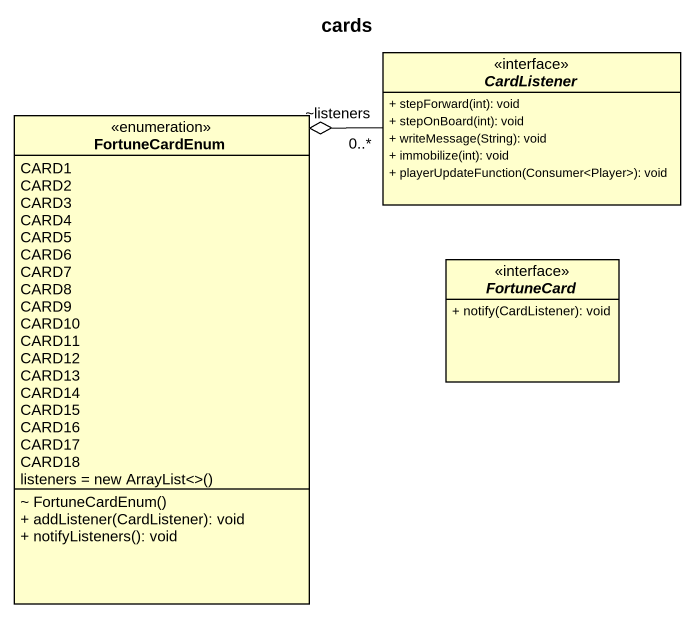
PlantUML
@startuml
title cards
hide circle
hide empty members
skinparam classAttributeIconSize 0
interface CardListener {
  + stepForward(int): void
  + stepOnBoard(int): void
  + writeMessage(String): void
  + immobilize(int): void
  + playerUpdateFunction(Consumer<Player>): void
}
enum FortuneCardEnum {
  CARD1
  CARD2
  CARD3
  CARD4
  CARD5
  CARD6
  CARD7
  CARD8
  CARD9
  CARD10
  CARD11
  CARD12
  CARD13
  CARD14
  CARD15
  CARD16
  CARD17
  CARD18
  {field} listeners = new ArrayList<>()
  ~ FortuneCardEnum()
  + addListener(CardListener): void
  + notifyListeners(): void
}
interface FortuneCard {
  + notify(CardListener): void
}
FortuneCardEnum o-up- "~listeners\n0..*" CardListener
@enduml
